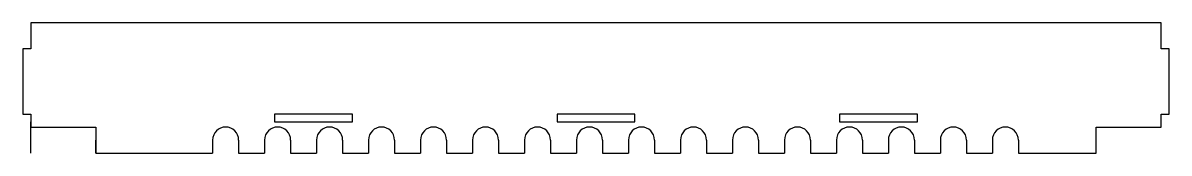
# Model space of a CAD drawing. Header units: millimetres. Extents: x -3 to 438, y 50 to 100.
import ezdxf

# ---------------------------------------------------------------- set-up
doc = ezdxf.new("R2010")
doc.units = ezdxf.units.MM
doc.layers.get('0').update_dxf_attribs({"linetype": 'CONTINUOUS'})

msp = doc.modelspace()

# ---------------------------------------------------------------- linework, layer by layer
for p, q in [((435, 100), (0, 100)), ((0, 100), (0, 90)), ((435, 90), (435, 100)), ((0, 90), (-3, 90)), ((-3, 90), (-3, 65)), ((438, 90), (435, 90)), ((438, 65), (438, 90)), ((-3, 65), (0, 65)), ((-3, 65), (0, 65)), ((0, 65), (0, 60)), ((0, 60), (0, 62)), ((435, 60), (435, 65)), ((435, 65), (438, 65)), ((0, 50), (0, 60)), ((0, 60), (25, 60)), ((25, 60), (25, 50)), ((410, 50), (410, 60)), ((410, 60), (435, 60)), ((25, 50), (25, 55)), ((70, 55), (70, 50)), ((80, 55), (80, 50)), ((90, 55), (90, 50)), ((100, 55), (100, 50)), ((110, 55), (110, 50)), ((120, 55), (120, 50)), ((130, 55), (130, 50)), ((140, 55), (140, 50)), ((150, 55), (150, 50)), ((160, 55), (160, 50)), ((170, 55), (170, 50)), ((180, 55), (180, 50)), ((190, 55), (190, 50)), ((200, 55), (200, 50)), ((210, 55), (210, 50)), ((220, 55), (220, 50)), ((230, 55), (230, 50)), ((240, 55), (240, 50)), ((250, 55), (250, 50)), ((260, 55), (260, 50)), ((270, 55), (270, 50)), ((280, 55), (280, 50)), ((290, 55), (290, 50)), ((300, 55), (300, 50)), ((310, 55), (310, 50)), ((320, 55), (320, 50)), ((330, 55), (330, 50)), ((340, 55), (340, 50)), ((350, 55), (350, 50)), ((360, 55), (360, 50)), ((370, 55), (370, 50)), ((380, 55), (380, 50)), ((25, 50), (70, 50)), ((80, 50), (90, 50)), ((100, 50), (110, 50)), ((120, 50), (130, 50)), ((140, 50), (150, 50)), ((160, 50), (170, 50)), ((180, 50), (190, 50)), ((200, 50), (210, 50)), ((220, 50), (230, 50)), ((240, 50), (250, 50)), ((260, 50), (270, 50)), ((280, 50), (290, 50)), ((300, 50), (310, 50)), ((320, 50), (330, 50)), ((340, 50), (350, 50)), ((360, 50), (370, 50)), ((380, 50), (410, 50))]:
    msp.add_line(p, q)
for points in [[(93.75, 65), (93.75, 62), (123.75, 62), (123.75, 65)], [(232.5, 65), (202.5, 65), (202.5, 62), (232.5, 62)], [(341.25, 65), (311.25, 65), (311.25, 62), (341.25, 62)]]:
    msp.add_lwpolyline(points, close=True)
for centre in [(75, 55), (95, 55), (115, 55), (135, 55), (155, 55), (175, 55), (195, 55), (215, 55), (235, 55), (255, 55), (275, 55), (295, 55), (315, 55), (335, 55), (355, 55), (375, 55)]:
    msp.add_arc(centre, 5, 0, 180)

doc.saveas('drawing.dxf')
